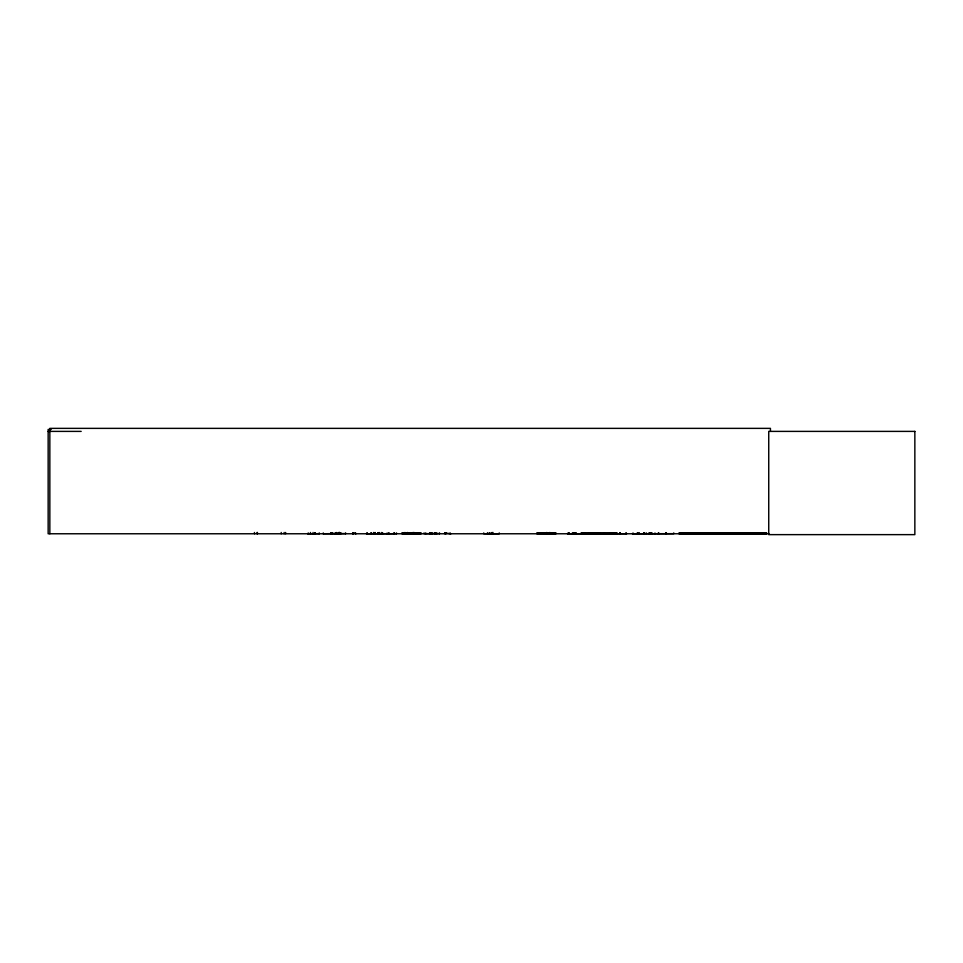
<?xml version="1.0" encoding="UTF-8"?>
<svg xmlns="http://www.w3.org/2000/svg" width="963" height="963" viewBox="0 0 963 963"><rect width="100%" height="100%" fill="white"/><g stroke="black" fill="none" stroke-linecap="round" stroke-linejoin="round"><path stroke-width="1.44" d="M345.633 533.767L345.633 532.912L345.573 533.55L323.291 533.731M338.759 533.731L338.771 532.912M367.216 533.731L367.228 532.912M323.279 533.658L323.279 532.912M699.379 533.634L698.994 533.731M567.52 533.767L626.708 533.731M307.642 533.767L319.114 533.658M366.494 533.767L387.511 533.683M378.002 533.634L378.038 532.984M637.289 533.658L637.181 532.912M632.402 533.767L673.775 533.658L673.775 532.912M388.197 533.767L396.335 533.658M406.013 533.658L406.121 532.984M686.944 533.731L687.125 533.081L687.389 533.683M688.027 533.731L687.775 533.081L687.594 533.731M689.905 533.394L690.796 533.683M698.344 533.731L698.512 533.081L698.789 533.683M699.427 533.731L699.499 532.912M701.088 533.731L701.967 533.394M712.343 533.394L713.005 533.394M712.716 533.743L712.969 533.081L713.234 533.683M725.091 533.731L725.5 533.358M724.67 533.731L725.5 533.081M728.69 533.731L728.257 533.081L727.39 533.767L728.172 533.394M729.111 533.731L728.209 533.081M736.49 533.731L736.238 533.081L736.057 533.731M736.719 533.731L736.9 533.081L737.164 533.683M749.852 533.731L750.55 532.695M753.042 533.731L752.789 533.081L752.609 533.731M753.259 533.731L753.439 533.081L753.716 533.683M765.754 533.731L765.934 533.081L766.199 533.683M766.404 533.731L766.584 533.081L678.939 533.093M714.847 533.767L715.69 533.394M750.659 533.394L750.43 532.695M766.56 533.394L678.903 533.37M331.874 533.658L331.802 532.912M649.459 533.658L649.519 532.984L649.58 533.767M613.503 533.658L613.587 532.984L613.672 533.767M388.751 533.658L388.847 532.984M568.964 533.658L569.061 532.984M338.025 533.658L338.133 532.984M339.265 533.658L339.145 532.479M330.766 533.767L330.766 532.695L330.839 533.658M51.159 429.45L48.15 429.45L48.15 533.767L768.931 533.767M48.15 431.388L81.181 431.388M401.908 533.093L421.192 533.093M536.776 533.093L556.048 533.093M582.254 533.093L616.994 533.093M401.872 533.37L421.228 533.37M536.728 533.346L556.084 533.37M582.218 533.37L617.03 533.37M353.722 532.984L356.214 533.658M401.884 533.707L421.204 533.707M439.537 533.55L424.057 533.658L424.057 532.912M444.786 532.984L450.961 533.731M536.752 533.707L556.072 533.707M678.927 533.707L766.861 533.683L766.584 533.081M574.971 533.731L575.067 532.912M574.249 533.634L574.213 532.912M489.457 533.658L489.348 532.984M414.09 533.658L414.09 532.984M355.636 533.658L355.54 532.984M583.674 533.658L583.578 532.984L583.482 533.767M626.191 533.658L626.106 532.984M655.069 533.658L654.996 532.984L654.912 533.767M644.62 533.658L644.632 532.695M644.163 533.634L644.199 532.695M650.242 533.658L650.169 532.984M639.191 533.658L639.119 532.984M589.404 533.634L589.512 532.912M373.8 533.634L373.728 532.912M374.162 533.767L374.005 532.695M382.72 533.731L382.708 532.912M770.436 431.388L770.436 428.366L49.847 428.366L49.847 533.767M757.905 532.912L758.025 533.767M749.9 532.695L750.008 533.767M742.533 532.912L742.533 533.767M742.425 532.912L742.425 533.767M740.908 532.912L740.956 533.767M740.066 532.695L740.078 533.767M700.33 532.695L700.33 533.767M666.3 532.695L666.3 533.767M665.758 532.695L665.758 533.767M658.861 532.912L658.861 533.767M658.283 532.912L658.283 533.767M651.843 532.695L651.843 533.767M651.421 532.695L651.421 533.767M650.085 532.912L650.085 533.767M648.881 532.912L648.881 533.767M646.462 532.912L646.462 533.767M644.066 532.912L644.066 533.767M643.874 532.912L643.874 533.767M639.047 532.912L639.047 533.767M637.843 532.912L637.843 533.767M633.016 532.912L633.016 533.767M626.022 532.912L626.022 533.767M620.148 532.695L620.148 533.767M619.823 532.695L619.823 533.767M616.681 532.912L616.681 533.767M610.53 532.695L610.53 533.767M610.205 532.695L610.205 533.767M604.331 532.912L604.331 533.767M599.756 532.912L599.756 533.767M599.48 532.912L599.48 533.767M598.793 532.912L598.793 533.767M597.71 532.912L597.674 533.767M597.445 532.912L597.578 533.767M596.855 532.912L596.855 533.767M596.603 532.912L596.603 533.767M596.53 532.912L596.53 533.767M595.928 532.912L595.928 533.767M595.616 532.912L595.616 533.767M595.327 532.912L595.327 533.767M594.785 532.912L594.785 533.767M594.532 532.912L594.532 533.767M593.244 532.912L593.244 533.767M593.088 532.912L593.076 533.767M592.389 532.912L592.558 533.767M592.233 532.912L592.233 533.767M591.944 532.912L591.944 533.767M591.571 532.912L591.571 533.767M590.596 532.912L590.596 533.767M589.332 532.912L589.332 533.767M584.938 532.695L584.938 533.767M584.734 532.695L584.734 533.767M582.085 532.695L582.085 533.767M581.628 532.695L581.628 533.767M581.098 532.912L581.098 533.767M576.211 532.912L576.211 533.767M575.681 532.695L575.681 533.767M575.224 532.695L575.224 533.767M574.104 532.912L574.104 533.767M573.804 532.695L573.804 533.767M573.599 532.695L573.599 533.767M572.443 532.695L572.431 533.767M569.157 532.912L569.157 533.767M567.977 532.912L567.977 533.767M549.789 532.479L549.789 533.767M546.779 532.479L546.779 533.767M499.231 532.912L499.219 533.767L483.739 533.731L483.739 532.912M492.984 532.479L492.96 533.767M492.105 532.479L492.105 533.767M491.744 532.695L491.768 533.767M491.286 532.912L491.286 533.767M491.202 532.695L491.19 533.767M489.24 532.912L489.144 533.767M487.471 532.695L487.471 533.767M450.154 532.912L450.154 533.767M445.905 532.695L445.905 533.767M445.713 532.695L445.713 533.767M444.677 532.912L444.677 533.767M439.537 532.912L439.537 533.767M436.745 532.912L436.745 533.767M435.673 532.912L435.673 533.767M434.638 532.695L434.638 533.767M434.445 532.695L434.445 533.767M432.062 532.695L432.062 533.767M431.532 532.695L431.532 533.767M430.22 532.695L430.196 533.767M429.835 532.695L429.835 533.767M425.73 532.912L425.73 533.767M413.958 532.479L413.982 533.767M413.079 532.479L413.079 533.767M412.2 532.695L412.212 533.767M410.021 532.912L410.021 533.767M407.999 532.695L407.999 533.767M407.554 532.479L407.554 533.767M406.326 532.912L406.23 533.767M404.942 532.479L404.869 533.767M404.604 532.695L404.604 533.767M402.45 532.912L402.45 533.767M396.515 532.912L396.515 533.767M394.361 532.695L394.361 533.767M394.096 532.695L394.096 533.767M388.944 532.912L388.944 533.767M381.733 532.479L381.733 533.767M379.771 532.695L379.771 533.767M379.133 532.479L379.133 533.767M378.122 532.912L378.122 533.767M377.905 532.912L377.905 533.767M375.233 532.695L375.245 533.767M375.064 532.479L375.064 533.767M373.56 532.479L373.56 533.767M371.369 532.695L371.369 533.767M370.996 532.695L370.996 533.767M366.879 532.912L366.879 533.767M355.431 532.912L355.431 533.767M353.626 532.912L353.626 533.767M340.878 532.695L340.818 533.767M340.047 532.695L340.047 533.767L339.987 532.912M339.59 532.695L339.59 533.767M339.494 532.479L339.494 533.767M338.892 532.479L338.892 533.767M338.242 532.912L338.242 533.767M336.773 532.912L336.773 533.767M336.28 532.479L336.28 533.767M335.955 532.912L335.894 533.767M335.076 532.912L335.076 533.767M332.729 532.695L332.729 533.767M332.271 532.912L332.271 533.767M331.284 532.695L331.296 533.767M330.959 532.912L331.055 533.767M319.271 532.912L319.271 533.767M315.166 532.695L315.166 533.767M314.781 532.695L314.781 533.767M313.071 532.479L313.071 533.767M310.471 532.479L310.471 533.767M308.244 532.912L308.244 533.767M285.65 532.479L285.65 533.767M284.145 532.479L284.145 533.767M281.232 532.479L281.232 533.767M257.422 532.479L257.422 533.767M257.085 532.479L257.085 533.767M254.413 532.479L254.509 533.767M726.114 533.081L725.705 533.731L726.114 533.081M738.994 533.081L738.79 533.767L739.656 533.081L739.909 533.731L738.994 533.081M763.178 533.081L762.961 533.767L763.84 533.081L764.092 533.731L763.178 533.081M914.85 431.388L768.739 431.388L768.739 534.634L914.85 534.634L914.85 431.388M387.198 533.658L387.15 532.984L387.09 533.767M374.715 533.767L374.715 532.695L374.691 533.767M352.843 533.767L352.843 532.695L352.783 533.767"/></g></svg>
